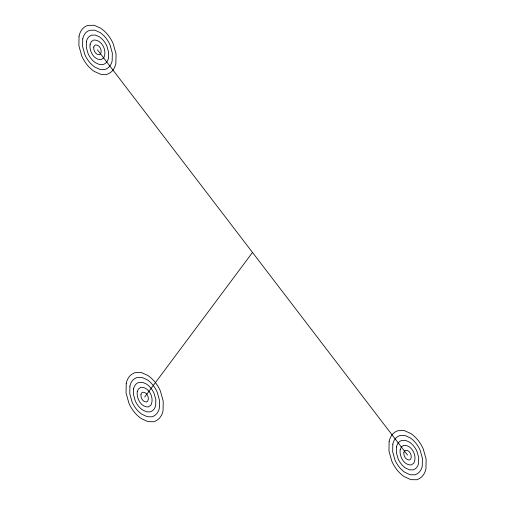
<?xml version="1.0" encoding="UTF-8"?>
<svg xmlns="http://www.w3.org/2000/svg" width="505" height="505" viewBox="0 0 505 505"><rect width="100%" height="100%" fill="white"/><g stroke="black" fill="none" stroke-linecap="round" stroke-linejoin="round"><path stroke-width="0.76" d="M144.645 397.075L252.5 252.45M97.459 49.806L407.541 455.1M79.051 36.177L78.868 45.703L81.734 55.897A39.895 25.105 28.8 0 0 86.671 64.268A25.471 16.027 28.8 0 0 94.081 71.338L100.792 74.361L106.706 74.456A27.049 17.018 28.8 0 0 112.962 70.069A39.895 25.105 28.8 0 0 115.866 63.434L116.049 53.909L113.183 43.714A39.895 25.105 28.8 0 0 108.247 35.344A25.471 16.027 28.8 0 0 100.83 28.274L94.119 25.25L87.845 25.408A25.471 16.027 28.8 0 0 81.955 29.542A39.895 25.105 28.8 0 0 79.051 36.177M82.732 38.904L82.586 46.523L84.878 54.679A31.916 20.086 28.8 0 0 88.829 61.376A20.377 12.821 28.8 0 0 94.757 67.032L100.129 69.45L104.857 69.526A21.639 13.616 28.8 0 0 109.863 66.016A31.916 20.086 28.8 0 0 112.179 60.707L112.331 53.088L110.039 44.932A31.916 20.086 28.8 0 0 106.088 38.235A20.377 12.821 28.8 0 0 100.16 32.585L94.788 30.161L89.77 30.287A20.377 12.821 28.8 0 0 85.055 33.595A31.916 20.086 28.8 0 0 82.732 38.904M86.418 41.631L86.304 47.344L88.021 53.461A23.937 15.062 28.8 0 0 90.988 58.485A15.283 9.62 28.8 0 0 95.432 62.721L99.46 64.539L103.007 64.596A16.229 10.214 28.8 0 0 106.763 61.963A23.937 15.062 28.8 0 0 108.499 57.98L108.613 52.267L106.896 46.151A23.937 15.062 28.8 0 0 103.929 41.126A15.283 9.62 28.8 0 0 99.485 36.89L95.458 35.072L91.689 35.167A15.283 9.62 28.8 0 0 88.154 37.648A23.937 15.062 28.8 0 0 86.418 41.631M90.098 44.358C89.158 50.999 93.671 59.943 101.158 59.666L103.658 57.911C107.483 51.043 101.96 39.459 93.614 40.046L91.254 41.7L90.098 44.358M93.778 47.079C93.311 50.405 95.565 54.875 99.308 54.736L100.558 53.858C102.471 50.424 99.706 44.636 95.533 44.926L94.359 45.753L93.778 47.079M126.237 383.453L126.054 392.978L128.914 403.173A39.895 25.105 28.8 0 0 133.857 411.543A25.471 16.027 28.8 0 0 141.267 418.607L147.978 421.631L153.892 421.732A27.049 17.018 28.8 0 0 160.148 417.345A39.895 25.105 28.8 0 0 163.046 410.704L163.229 401.178L160.369 390.984A39.895 25.105 28.8 0 0 155.426 382.613A25.471 16.027 28.8 0 0 148.015 375.55L141.305 372.52L135.031 372.684A25.471 16.027 28.8 0 0 129.135 376.812A39.895 25.105 28.8 0 0 126.237 383.453M129.918 386.18L129.772 393.799L132.064 401.955A31.916 20.086 28.8 0 0 136.015 408.646A20.377 12.821 28.8 0 0 141.943 414.302L147.309 416.72L152.043 416.802A21.639 13.616 28.8 0 0 157.042 413.292A31.916 20.086 28.8 0 0 159.365 407.977L159.511 400.358L157.225 392.202A31.916 20.086 28.8 0 0 153.268 385.511A20.377 12.821 28.8 0 0 147.34 379.855L141.974 377.431L136.95 377.563A20.377 12.821 28.8 0 0 132.241 380.865A31.916 20.086 28.8 0 0 129.918 386.18M133.598 388.901L133.49 394.62L135.207 400.736A23.937 15.062 28.8 0 0 138.168 405.755A15.283 9.62 28.8 0 0 142.618 409.997L146.646 411.809L150.193 411.872A16.229 10.214 28.8 0 0 153.943 409.239A23.937 15.062 28.8 0 0 155.685 405.256L155.799 399.537L154.076 393.42A23.937 15.062 28.8 0 0 151.115 388.402A15.283 9.62 28.8 0 0 146.665 384.16L142.637 382.342L138.875 382.443A15.283 9.62 28.8 0 0 135.34 384.917A23.937 15.062 28.8 0 0 133.598 388.901M137.278 391.627C136.344 398.275 140.857 407.213 148.344 406.942L150.844 405.187C154.669 398.312 149.139 386.735 140.794 387.322L138.439 388.97L137.278 391.627M140.958 394.355C140.491 397.675 142.751 402.144 146.494 402.012L147.744 401.134C149.657 397.694 146.892 391.905 142.719 392.202L141.539 393.023L140.958 394.355M389.134 441.471L388.951 450.997L391.817 461.191A39.895 25.105 28.8 0 0 396.753 469.562A25.471 16.027 28.8 0 0 404.17 476.625L410.881 479.655L416.789 479.75A27.049 17.018 28.8 0 0 423.045 475.363A39.895 25.105 28.8 0 0 425.949 468.722L426.132 459.203L423.266 449.002A39.895 25.105 28.8 0 0 418.329 440.638A25.471 16.027 28.8 0 0 410.918 433.568L404.208 430.544L397.927 430.702A25.471 16.027 28.8 0 0 392.038 434.837A39.895 25.105 28.8 0 0 389.134 441.471M392.821 444.198L392.669 451.817L394.96 459.973A31.916 20.086 28.8 0 0 398.912 466.67A20.377 12.821 28.8 0 0 404.84 472.32L410.212 474.744L414.94 474.82A21.639 13.616 28.8 0 0 419.945 471.31A31.916 20.086 28.8 0 0 422.268 466.001L422.414 458.382L420.122 450.226A31.916 20.086 28.8 0 0 416.17 443.529A20.377 12.821 28.8 0 0 410.243 437.873L404.871 435.455L399.853 435.581A20.377 12.821 28.8 0 0 395.137 438.889A31.916 20.086 28.8 0 0 392.821 444.198M396.501 446.925L396.387 452.638L398.104 458.755A23.937 15.062 28.8 0 0 401.071 463.773A15.283 9.62 28.8 0 0 405.515 468.015L409.542 469.833L413.09 469.89A16.229 10.214 28.8 0 0 416.846 467.258A23.937 15.062 28.8 0 0 418.582 463.274L418.695 457.562L416.978 451.445A23.937 15.062 28.8 0 0 414.012 446.42A15.283 9.62 28.8 0 0 409.568 442.178L405.54 440.366L401.772 440.461A15.283 9.62 28.8 0 0 398.237 442.942A23.937 15.062 28.8 0 0 396.501 446.925M400.181 449.646C399.24 456.293 403.76 465.238 411.24 464.96L413.747 463.205C417.566 456.337 412.042 444.753 403.697 445.341L401.342 446.994L400.181 449.646M403.861 452.373C403.394 455.693 405.648 460.169 409.391 460.03L410.641 459.152C412.553 455.718 409.789 449.923 405.616 450.22L404.442 451.047L403.861 452.373"/></g></svg>
